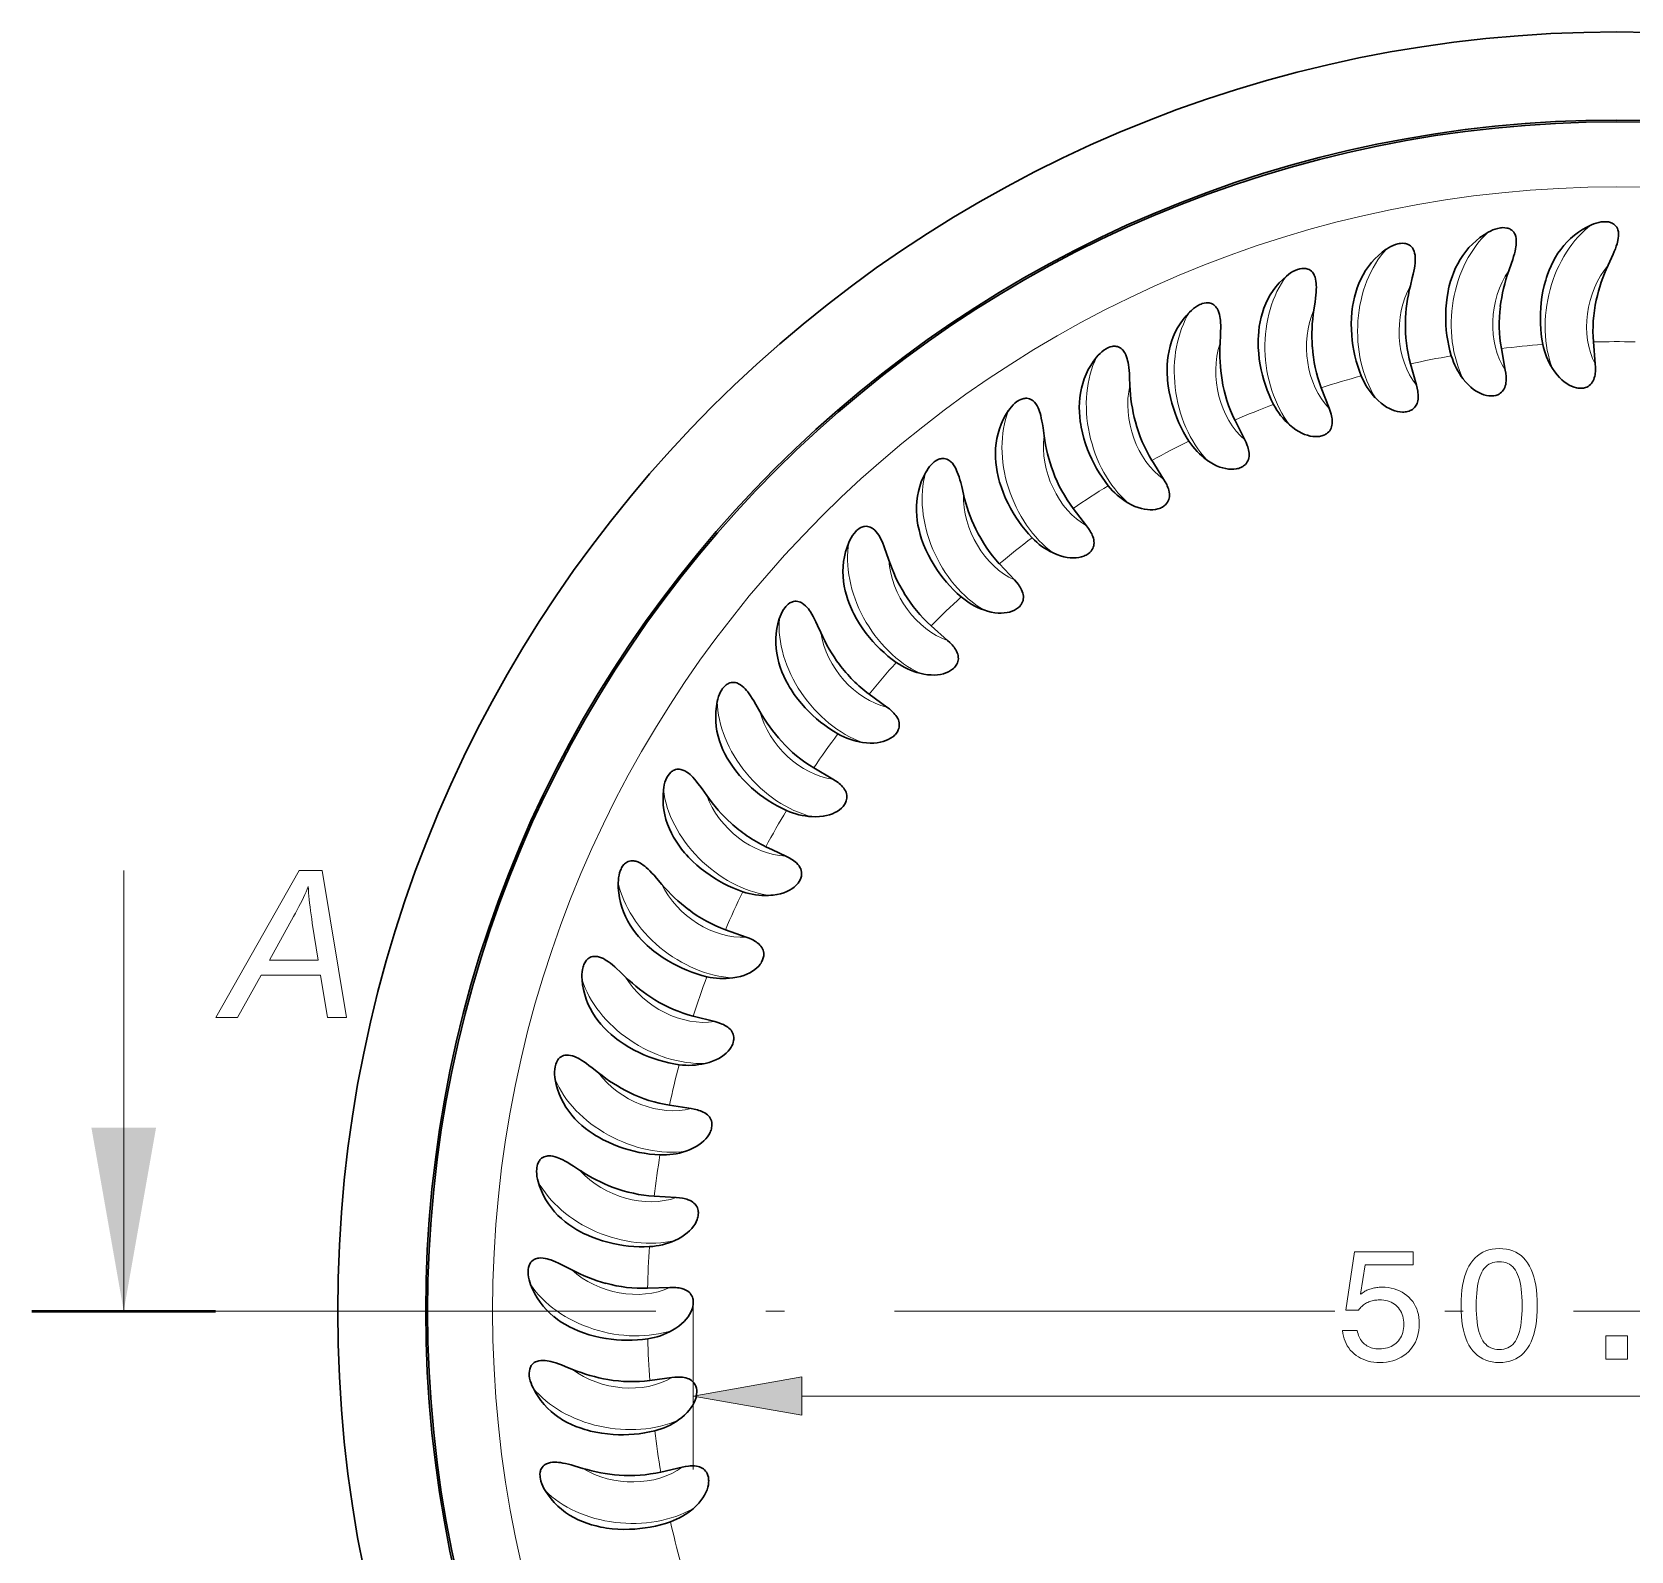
# Model space of a CAD drawing. Extents: x 0 to 297, y 0 to 547.
# Drawn here: x 102.42 to 145.99, y 505.68 to 547.07 of the extents above; entities that cross this region are included whole.
import ezdxf

# ---------------------------------------------------------------- set-up
doc = ezdxf.new("R2010")
doc.units = 0
doc.linetypes.add('DASHDOT', pattern=[18.5, 12, -3, 0.5, -3])

msp = doc.modelspace()

# ---------------------------------------------------------------- linework, layer by layer
at = {"color": 7, "lineweight": 30, "ltscale": 0.015025}
for p, q in [((144.965, 538.628), (145.014, 538.029)), ((139.979, 538.031), (140.141, 537.452)), ((132.936, 535.402), (133.254, 534.892)), ((128.778, 532.586), (129.187, 532.146)), ((123.723, 527.022), (124.239, 526.715))]:
    msp.add_line(p, q, dxfattribs=at)
at = {"color": 7, "lineweight": 30, "ltscale": 0.015024}
for p, q in [((142.458, 538.448), (142.564, 537.857)), ((137.551, 537.38), (137.768, 536.819)), ((135.196, 536.501), (135.465, 535.963)), ((130.79, 534.093), (131.155, 533.616)), ((126.919, 530.895), (127.368, 530.496)), ((125.229, 529.034), (125.714, 528.68)), ((121.317, 522.614), (121.883, 522.41)), ((120.44, 520.259), (121.022, 520.11)), ((119.79, 517.831), (120.384, 517.738)), ((119.374, 515.352), (119.974, 515.316)), ((119.195, 512.845), (119.796, 512.866)), ((119.256, 510.332), (119.851, 510.41)), ((119.555, 507.836), (120.14, 507.971))]:
    msp.add_line(p, q, dxfattribs=at)
at = {"color": 7, "lineweight": 30, "ltscale": 0.000240902}
msp.add_line((119.626, 526.413), (119.627, 526.423), dxfattribs=at)
at = {"color": 7, "lineweight": 30, "ltscale": 0.005078}
msp.add_line((122.599, 524.789), (122.415, 524.875), dxfattribs=at)
at = {"color": 7, "lineweight": 30, "ltscale": 0.009947}
msp.add_line((122.599, 524.789), (122.959, 524.619), dxfattribs=at)
at = {"color": 7, "lineweight": 13, "ltscale": 0.3}
msp.add_line((104.92, 512.223), (104.92, 524.223), dxfattribs=at)
msp.add_line((104.92, 512.223), (104.92, 524.223), dxfattribs=at)
at = {"color": 7, "lineweight": 13, "ltscale": 0.113767}
msp.add_line((120.44, 512.458), (120.44, 507.907), dxfattribs=at)
at = {"color": 7, "lineweight": 50, "ltscale": 0.125}
msp.add_line((102.42, 512.223), (107.42, 512.223), dxfattribs=at)
msp.add_line((102.42, 512.223), (107.42, 512.223), dxfattribs=at)
at = {"color": 7, "linetype": 'DASHDOT', "lineweight": 13}
msp.add_line((107.42, 512.223), (183.78, 512.223), dxfattribs=at)
msp.add_line((107.42, 512.223), (183.78, 512.223), dxfattribs=at)
at = {"color": 7, "lineweight": 13}
msp.add_line((123.395, 509.907), (167.806, 509.907), dxfattribs=at)
at = {"color": 7, "lineweight": 30}
for points in [[(142.101, 541.617), (142.163, 541.65), (142.227, 541.679), (142.292, 541.703), (142.36, 541.723), (142.429, 541.736), (142.463, 541.74), (142.498, 541.742), (142.553, 541.74), (142.608, 541.732), (142.635, 541.726), (142.661, 541.717), (142.684, 541.707), (142.706, 541.695), (142.739, 541.673), (142.768, 541.647), (142.793, 541.618), (142.814, 541.586), (142.83, 541.552), (142.84, 541.525), (142.848, 541.498), (142.859, 541.442), (142.864, 541.384), (142.864, 541.326), (142.859, 541.267), (142.853, 541.218), (142.844, 541.168), (142.83, 541.1), (142.813, 541.033), (142.79, 540.954), (142.766, 540.876), (142.731, 540.773), (142.659, 540.568)], [(144.911, 541.817), (144.976, 541.843), (145.042, 541.866), (145.109, 541.884), (145.179, 541.897), (145.248, 541.904), (145.283, 541.904), (145.318, 541.903), (145.373, 541.896), (145.426, 541.883), (145.452, 541.874), (145.477, 541.863), (145.5, 541.85), (145.521, 541.837), (145.551, 541.812), (145.578, 541.783), (145.6, 541.752), (145.617, 541.718), (145.631, 541.683), (145.638, 541.655), (145.644, 541.627), (145.649, 541.57), (145.648, 541.513), (145.643, 541.454), (145.633, 541.396), (145.621, 541.347), (145.608, 541.299), (145.587, 541.233), (145.564, 541.167), (145.534, 541.091), (145.502, 541.016), (145.458, 540.916), (145.367, 540.719)], [(139.323, 541.152), (139.381, 541.19), (139.442, 541.225), (139.505, 541.255), (139.57, 541.281), (139.638, 541.301), (139.672, 541.308), (139.706, 541.313), (139.761, 541.317), (139.816, 541.314), (139.844, 541.31), (139.87, 541.304), (139.895, 541.296), (139.918, 541.286), (139.953, 541.268), (139.984, 541.244), (140.011, 541.218), (140.035, 541.188), (140.055, 541.156), (140.067, 541.13), (140.078, 541.104), (140.094, 541.049), (140.105, 540.992), (140.11, 540.934), (140.111, 540.875), (140.109, 540.825), (140.105, 540.775), (140.097, 540.706), (140.087, 540.638), (140.072, 540.557), (140.055, 540.477), (140.03, 540.371), (139.978, 540.16)], [(144.073, 541.148), (143.999, 541.043), (143.931, 540.934), (143.869, 540.82), (143.812, 540.704), (143.76, 540.585), (143.714, 540.463), (143.689, 540.388), (143.666, 540.314), (143.624, 540.162), (143.59, 540.008), (143.563, 539.853), (143.542, 539.697)], [(141.33, 540.872), (141.267, 540.76), (141.209, 540.645), (141.158, 540.526), (141.113, 540.405), (141.073, 540.281), (141.038, 540.156), (141.02, 540.079), (141.004, 540.002), (140.977, 539.847), (140.958, 539.691), (140.945, 539.534), (140.94, 539.376)], [(136.601, 540.424), (136.656, 540.468), (136.713, 540.508), (136.773, 540.544), (136.836, 540.576), (136.901, 540.602), (136.934, 540.613), (136.967, 540.621), (137.022, 540.63), (137.077, 540.633), (137.105, 540.631), (137.132, 540.628), (137.157, 540.622), (137.181, 540.615), (137.217, 540.599), (137.251, 540.579), (137.281, 540.555), (137.307, 540.528), (137.33, 540.498), (137.345, 540.474), (137.358, 540.448), (137.379, 540.395), (137.395, 540.34), (137.406, 540.282), (137.412, 540.224), (137.415, 540.174), (137.416, 540.123), (137.415, 540.054), (137.411, 539.985), (137.404, 539.903), (137.395, 539.822), (137.38, 539.714), (137.348, 539.499)], [(138.626, 540.337), (138.574, 540.219), (138.528, 540.099), (138.488, 539.976), (138.454, 539.851), (138.426, 539.724), (138.404, 539.595), (138.393, 539.518), (138.384, 539.44), (138.373, 539.283), (138.368, 539.125), (138.37, 538.968), (138.38, 538.81)], [(133.961, 539.441), (134.012, 539.489), (134.065, 539.535), (134.121, 539.577), (134.18, 539.615), (134.242, 539.647), (134.274, 539.66), (134.307, 539.672), (134.361, 539.686), (134.415, 539.694), (134.443, 539.695), (134.47, 539.694), (134.496, 539.691), (134.521, 539.686), (134.558, 539.674), (134.593, 539.657), (134.625, 539.636), (134.654, 539.611), (134.68, 539.584), (134.697, 539.561), (134.712, 539.537), (134.739, 539.486), (134.759, 539.432), (134.776, 539.376), (134.788, 539.318), (134.796, 539.269), (134.801, 539.219), (134.806, 539.15), (134.809, 539.081), (134.81, 538.999), (134.808, 538.917), (134.804, 538.808), (134.793, 538.591)], [(135.986, 539.547), (135.944, 539.425), (135.91, 539.3), (135.882, 539.174), (135.86, 539.046), (135.844, 538.917), (135.835, 538.787), (135.831, 538.709), (135.83, 538.631), (135.833, 538.473), (135.844, 538.316), (135.861, 538.16), (135.885, 538.004)], [(131.427, 538.211), (131.472, 538.264), (131.521, 538.315), (131.573, 538.362), (131.628, 538.405), (131.687, 538.443), (131.718, 538.46), (131.749, 538.474), (131.801, 538.494), (131.855, 538.506), (131.882, 538.51), (131.91, 538.512), (131.935, 538.511), (131.96, 538.508), (131.999, 538.5), (132.035, 538.487), (132.069, 538.469), (132.1, 538.447), (132.128, 538.422), (132.148, 538.401), (132.165, 538.378), (132.196, 538.33), (132.222, 538.279), (132.243, 538.224), (132.261, 538.168), (132.274, 538.12), (132.284, 538.07), (132.296, 538.002), (132.305, 537.933), (132.313, 537.852), (132.32, 537.771), (132.326, 537.662), (132.335, 537.444)], [(133.432, 538.509), (133.403, 538.384), (133.38, 538.257), (133.364, 538.128), (133.355, 537.999), (133.351, 537.869), (133.354, 537.739), (133.358, 537.661), (133.364, 537.582), (133.382, 537.426), (133.407, 537.271), (133.44, 537.116), (133.479, 536.964)], [(142.564, 537.857), (142.577, 537.773), (142.586, 537.687), (142.588, 537.644), (142.588, 537.602), (142.586, 537.561), (142.582, 537.521), (142.574, 537.472), (142.563, 537.428), (142.549, 537.388), (142.532, 537.353), (142.51, 537.315), (142.485, 537.283), (142.46, 537.256), (142.427, 537.23), (142.393, 537.208), (142.359, 537.191), (142.333, 537.18), (142.306, 537.172), (142.251, 537.161), (142.22, 537.157), (142.188, 537.156), (142.153, 537.156), (142.118, 537.159), (142.05, 537.17), (141.982, 537.189), (141.912, 537.214), (141.842, 537.247), (141.772, 537.288), (141.701, 537.336), (141.629, 537.393), (141.558, 537.458), (141.488, 537.533), (141.418, 537.618)], [(145.014, 538.029), (145.019, 537.944), (145.02, 537.858), (145.018, 537.815), (145.014, 537.774), (145.008, 537.733), (145.001, 537.693), (144.988, 537.646), (144.973, 537.602), (144.955, 537.564), (144.935, 537.53), (144.909, 537.495), (144.882, 537.466), (144.853, 537.442), (144.818, 537.418), (144.783, 537.4), (144.747, 537.386), (144.72, 537.378), (144.692, 537.372), (144.637, 537.366), (144.605, 537.366), (144.573, 537.367), (144.539, 537.371), (144.504, 537.377), (144.438, 537.395), (144.371, 537.42), (144.305, 537.452), (144.238, 537.491), (144.172, 537.538), (144.105, 537.593), (144.04, 537.656), (143.975, 537.728), (143.912, 537.809), (143.851, 537.901)], [(130.988, 537.233), (130.971, 537.106), (130.961, 536.977), (130.957, 536.848), (130.96, 536.718), (130.969, 536.589), (130.984, 536.459), (130.995, 536.382), (131.009, 536.304), (131.042, 536.15), (131.082, 535.998), (131.129, 535.848), (131.182, 535.699)], [(140.141, 537.452), (140.162, 537.369), (140.179, 537.285), (140.185, 537.243), (140.189, 537.201), (140.191, 537.16), (140.191, 537.12), (140.188, 537.07), (140.181, 537.025), (140.171, 536.984), (140.158, 536.947), (140.139, 536.908), (140.117, 536.874), (140.094, 536.844), (140.064, 536.815), (140.033, 536.79), (140, 536.77), (139.975, 536.757), (139.949, 536.746), (139.896, 536.73), (139.865, 536.723), (139.833, 536.719), (139.799, 536.716), (139.764, 536.715), (139.695, 536.72), (139.625, 536.732), (139.553, 536.75), (139.481, 536.777), (139.407, 536.81), (139.331, 536.852), (139.255, 536.901), (139.178, 536.96), (139.1, 537.028), (139.023, 537.106)], [(129.021, 536.746), (129.061, 536.803), (129.105, 536.858), (129.152, 536.91), (129.203, 536.958), (129.258, 537.002), (129.287, 537.021), (129.316, 537.039), (129.367, 537.063), (129.418, 537.081), (129.446, 537.087), (129.473, 537.091), (129.498, 537.093), (129.523, 537.093), (129.563, 537.088), (129.6, 537.078), (129.636, 537.064), (129.669, 537.045), (129.699, 537.022), (129.72, 537.003), (129.74, 536.983), (129.775, 536.938), (129.806, 536.889), (129.832, 536.837), (129.855, 536.783), (129.872, 536.735), (129.887, 536.688), (129.906, 536.621), (129.921, 536.553), (129.937, 536.473), (129.951, 536.392), (129.968, 536.285), (129.998, 536.069)], [(137.768, 536.819), (137.796, 536.739), (137.821, 536.656), (137.831, 536.615), (137.839, 536.573), (137.846, 536.533), (137.849, 536.493), (137.851, 536.443), (137.848, 536.398), (137.841, 536.356), (137.832, 536.318), (137.817, 536.277), (137.799, 536.241), (137.779, 536.21), (137.752, 536.177), (137.723, 536.149), (137.692, 536.126), (137.668, 536.111), (137.644, 536.098), (137.593, 536.076), (137.562, 536.067), (137.531, 536.059), (137.497, 536.054), (137.462, 536.05), (137.393, 536.048), (137.322, 536.053), (137.249, 536.065), (137.175, 536.084), (137.097, 536.11), (137.019, 536.144), (136.938, 536.186), (136.856, 536.237), (136.772, 536.297), (136.687, 536.368)], [(135.465, 535.963), (135.501, 535.886), (135.534, 535.806), (135.548, 535.766), (135.56, 535.726), (135.57, 535.686), (135.577, 535.646), (135.583, 535.597), (135.585, 535.551), (135.583, 535.509), (135.577, 535.47), (135.566, 535.428), (135.551, 535.391), (135.534, 535.357), (135.51, 535.323), (135.484, 535.292), (135.456, 535.266), (135.434, 535.249), (135.41, 535.233), (135.361, 535.207), (135.332, 535.195), (135.301, 535.184), (135.268, 535.175), (135.234, 535.168), (135.166, 535.16), (135.095, 535.158), (135.021, 535.163), (134.945, 535.175), (134.865, 535.194), (134.784, 535.22), (134.699, 535.254), (134.613, 535.297), (134.524, 535.349), (134.433, 535.411)], [(128.677, 535.731), (128.672, 535.602), (128.674, 535.473), (128.683, 535.345), (128.698, 535.216), (128.719, 535.088), (128.746, 534.96), (128.765, 534.884), (128.786, 534.808), (128.833, 534.658), (128.888, 534.51), (128.948, 534.365), (129.016, 534.222)], [(126.765, 535.059), (126.799, 535.12), (126.837, 535.179), (126.879, 535.235), (126.926, 535.288), (126.976, 535.336), (127.003, 535.358), (127.031, 535.378), (127.079, 535.407), (127.129, 535.43), (127.155, 535.439), (127.182, 535.445), (127.207, 535.45), (127.232, 535.452), (127.272, 535.451), (127.31, 535.445), (127.347, 535.434), (127.381, 535.418), (127.414, 535.398), (127.437, 535.382), (127.458, 535.363), (127.498, 535.322), (127.533, 535.276), (127.564, 535.227), (127.592, 535.175), (127.614, 535.129), (127.633, 535.083), (127.658, 535.018), (127.68, 534.952), (127.703, 534.874), (127.725, 534.795), (127.752, 534.69), (127.802, 534.478)], [(133.254, 534.892), (133.298, 534.819), (133.338, 534.743), (133.355, 534.703), (133.371, 534.665), (133.385, 534.626), (133.396, 534.587), (133.407, 534.539), (133.413, 534.493), (133.415, 534.451), (133.413, 534.412), (133.406, 534.369), (133.395, 534.331), (133.381, 534.296), (133.36, 534.259), (133.337, 534.226), (133.312, 534.198), (133.291, 534.178), (133.269, 534.16), (133.223, 534.13), (133.195, 534.115), (133.165, 534.101), (133.133, 534.089), (133.1, 534.079), (133.033, 534.064), (132.962, 534.055), (132.888, 534.053), (132.811, 534.058), (132.731, 534.069), (132.647, 534.088), (132.559, 534.114), (132.469, 534.148), (132.376, 534.192), (132.279, 534.245)], [(126.519, 534.016), (126.526, 533.887), (126.541, 533.759), (126.561, 533.632), (126.589, 533.505), (126.622, 533.379), (126.661, 533.255), (126.687, 533.181), (126.715, 533.108), (126.777, 532.963), (126.845, 532.821), (126.919, 532.682), (127, 532.546)], [(124.679, 533.165), (124.708, 533.229), (124.74, 533.291), (124.777, 533.351), (124.818, 533.408), (124.864, 533.461), (124.888, 533.486), (124.914, 533.509), (124.959, 533.542), (125.007, 533.569), (125.032, 533.58), (125.058, 533.59), (125.083, 533.596), (125.107, 533.601), (125.147, 533.604), (125.186, 533.601), (125.223, 533.593), (125.259, 533.581), (125.293, 533.565), (125.317, 533.55), (125.341, 533.534), (125.384, 533.496), (125.423, 533.454), (125.459, 533.408), (125.492, 533.359), (125.518, 533.316), (125.542, 533.272), (125.572, 533.21), (125.6, 533.146), (125.631, 533.07), (125.66, 532.994), (125.697, 532.891), (125.767, 532.685)], [(131.155, 533.616), (131.206, 533.547), (131.253, 533.475), (131.274, 533.438), (131.294, 533.401), (131.311, 533.363), (131.326, 533.326), (131.341, 533.279), (131.351, 533.234), (131.357, 533.192), (131.359, 533.153), (131.356, 533.11), (131.349, 533.07), (131.338, 533.034), (131.321, 532.996), (131.301, 532.961), (131.279, 532.93), (131.26, 532.909), (131.24, 532.889), (131.197, 532.854), (131.17, 532.836), (131.142, 532.82), (131.111, 532.805), (131.079, 532.792), (131.014, 532.77), (130.944, 532.755), (130.871, 532.746), (130.794, 532.743), (130.712, 532.747), (130.627, 532.757), (130.538, 532.775), (130.444, 532.801), (130.347, 532.835), (130.246, 532.879)], [(124.534, 532.103), (124.554, 531.976), (124.58, 531.85), (124.613, 531.725), (124.652, 531.601), (124.697, 531.48), (124.748, 531.359), (124.781, 531.288), (124.816, 531.218), (124.89, 531.08), (124.972, 530.945), (125.059, 530.813), (125.152, 530.686)], [(129.187, 532.146), (129.244, 532.082), (129.297, 532.015), (129.322, 531.98), (129.345, 531.945), (129.366, 531.909), (129.385, 531.873), (129.404, 531.828), (129.419, 531.785), (129.428, 531.743), (129.433, 531.705), (129.435, 531.661), (129.431, 531.621), (129.424, 531.584), (129.411, 531.544), (129.395, 531.508), (129.375, 531.475), (129.359, 531.452), (129.341, 531.43), (129.301, 531.391), (129.276, 531.371), (129.25, 531.353), (129.22, 531.335), (129.19, 531.318), (129.127, 531.291), (129.059, 531.269), (128.987, 531.253), (128.91, 531.243), (128.829, 531.239), (128.743, 531.241), (128.652, 531.25), (128.557, 531.267), (128.457, 531.292), (128.352, 531.326)], [(122.783, 531.082), (122.806, 531.148), (122.832, 531.213), (122.863, 531.276), (122.898, 531.337), (122.939, 531.394), (122.961, 531.421), (122.985, 531.446), (123.026, 531.483), (123.071, 531.515), (123.095, 531.529), (123.12, 531.54), (123.144, 531.549), (123.168, 531.556), (123.207, 531.562), (123.246, 531.564), (123.284, 531.56), (123.321, 531.551), (123.356, 531.538), (123.382, 531.526), (123.407, 531.511), (123.453, 531.478), (123.497, 531.44), (123.537, 531.397), (123.574, 531.352), (123.604, 531.311), (123.632, 531.27), (123.668, 531.211), (123.702, 531.15), (123.74, 531.078), (123.776, 531.005), (123.822, 530.906), (123.912, 530.707)], [(127.368, 530.496), (127.43, 530.437), (127.49, 530.376), (127.518, 530.343), (127.544, 530.31), (127.568, 530.277), (127.59, 530.243), (127.614, 530.2), (127.632, 530.158), (127.646, 530.118), (127.655, 530.08), (127.66, 530.036), (127.661, 529.996), (127.657, 529.959), (127.648, 529.918), (127.635, 529.88), (127.619, 529.845), (127.604, 529.821), (127.588, 529.798), (127.553, 529.755), (127.53, 529.733), (127.505, 529.712), (127.478, 529.691), (127.449, 529.672), (127.389, 529.638), (127.323, 529.61), (127.253, 529.588), (127.178, 529.57), (127.097, 529.558), (127.011, 529.552), (126.92, 529.553), (126.824, 529.56), (126.722, 529.576), (126.615, 529.6)], [(122.74, 530.011), (122.771, 529.886), (122.809, 529.763), (122.854, 529.642), (122.905, 529.522), (122.961, 529.405), (123.023, 529.291), (123.063, 529.223), (123.104, 529.156), (123.192, 529.026), (123.286, 528.899), (123.385, 528.777), (123.49, 528.659)], [(121.094, 528.828), (121.11, 528.896), (121.13, 528.963), (121.155, 529.028), (121.184, 529.092), (121.219, 529.153), (121.239, 529.182), (121.26, 529.209), (121.298, 529.25), (121.339, 529.286), (121.362, 529.302), (121.386, 529.316), (121.409, 529.327), (121.432, 529.336), (121.47, 529.346), (121.509, 529.351), (121.547, 529.351), (121.585, 529.346), (121.621, 529.336), (121.648, 529.326), (121.674, 529.314), (121.723, 529.286), (121.77, 529.252), (121.814, 529.213), (121.856, 529.172), (121.889, 529.134), (121.921, 529.095), (121.962, 529.04), (122.002, 528.983), (122.047, 528.915), (122.09, 528.845), (122.145, 528.751), (122.253, 528.562)], [(125.714, 528.68), (125.781, 528.628), (125.846, 528.572), (125.878, 528.542), (125.907, 528.512), (125.934, 528.481), (125.959, 528.45), (125.987, 528.409), (126.009, 528.369), (126.026, 528.33), (126.039, 528.293), (126.048, 528.25), (126.053, 528.211), (126.052, 528.173), (126.047, 528.131), (126.038, 528.092), (126.025, 528.056), (126.013, 528.031), (125.999, 528.006), (125.968, 527.96), (125.947, 527.936), (125.925, 527.913), (125.9, 527.889), (125.873, 527.867), (125.816, 527.828), (125.753, 527.794), (125.686, 527.765), (125.612, 527.741), (125.533, 527.721), (125.448, 527.707), (125.358, 527.699), (125.261, 527.697), (125.158, 527.703), (125.049, 527.716)], [(121.153, 527.757), (121.196, 527.636), (121.245, 527.517), (121.301, 527.401), (121.363, 527.287), (121.431, 527.176), (121.503, 527.067), (121.549, 527.004), (121.596, 526.941), (121.696, 526.819), (121.801, 526.702), (121.912, 526.59), (122.027, 526.483)], [(119.627, 526.423), (119.636, 526.492), (119.65, 526.561), (119.668, 526.629), (119.691, 526.695), (119.72, 526.759), (119.737, 526.789), (119.756, 526.818), (119.789, 526.863), (119.827, 526.903), (119.848, 526.92), (119.87, 526.937), (119.892, 526.95), (119.915, 526.961), (119.952, 526.975), (119.99, 526.984), (120.028, 526.987), (120.066, 526.985), (120.103, 526.979), (120.131, 526.972), (120.158, 526.963), (120.21, 526.939), (120.259, 526.91), (120.307, 526.875), (120.352, 526.838), (120.389, 526.804), (120.424, 526.768), (120.471, 526.717), (120.516, 526.664), (120.567, 526.6), (120.616, 526.535), (120.68, 526.447), (120.806, 526.269)], [(124.239, 526.715), (124.312, 526.669), (124.382, 526.62), (124.416, 526.594), (124.448, 526.566), (124.478, 526.538), (124.505, 526.509), (124.537, 526.471), (124.563, 526.433), (124.584, 526.396), (124.6, 526.361), (124.613, 526.319), (124.621, 526.28), (124.625, 526.243), (124.624, 526.201), (124.618, 526.161), (124.609, 526.124), (124.599, 526.097), (124.588, 526.071), (124.561, 526.023), (124.543, 525.997), (124.523, 525.971), (124.5, 525.946), (124.475, 525.921), (124.422, 525.877), (124.363, 525.837), (124.298, 525.802), (124.228, 525.77), (124.151, 525.743), (124.068, 525.721), (123.978, 525.705), (123.882, 525.694), (123.779, 525.689), (123.669, 525.693)], [(119.787, 525.363), (119.841, 525.246), (119.902, 525.133), (119.969, 525.022), (120.041, 524.915), (120.119, 524.81), (120.201, 524.709), (120.253, 524.65), (120.306, 524.593), (120.417, 524.481), (120.533, 524.375), (120.654, 524.273), (120.779, 524.177)], [(118.395, 523.89), (118.397, 523.96), (118.404, 524.029), (118.416, 524.098), (118.433, 524.167), (118.456, 524.233), (118.47, 524.265), (118.485, 524.296), (118.514, 524.343), (118.548, 524.386), (118.568, 524.406), (118.588, 524.424), (118.609, 524.439), (118.63, 524.453), (118.666, 524.47), (118.703, 524.482), (118.74, 524.489), (118.778, 524.491), (118.816, 524.489), (118.844, 524.484), (118.872, 524.477), (118.926, 524.459), (118.978, 524.434), (119.028, 524.405), (119.077, 524.371), (119.117, 524.341), (119.155, 524.309), (119.207, 524.262), (119.257, 524.214), (119.313, 524.155), (119.369, 524.095), (119.441, 524.013), (119.583, 523.848)], [(123.248, 524.435), (123.288, 524.393), (123.32, 524.352), (123.345, 524.312), (123.366, 524.268), (123.38, 524.225), (123.387, 524.184), (123.39, 524.156), (123.39, 524.129), (123.388, 524.101), (123.384, 524.073), (123.378, 524.046), (123.37, 524.021), (123.35, 523.971), (123.324, 523.924), (123.293, 523.881), (123.27, 523.853), (123.245, 523.826), (123.218, 523.8), (123.189, 523.775), (123.128, 523.73), (123.06, 523.689), (122.985, 523.653), (122.904, 523.621), (122.815, 523.593), (122.719, 523.572), (122.615, 523.556), (122.553, 523.55), (122.488, 523.547)], [(118.655, 522.85), (118.72, 522.739), (118.791, 522.631), (118.868, 522.528), (118.95, 522.428), (119.038, 522.331), (119.129, 522.239), (119.186, 522.185), (119.245, 522.132), (119.366, 522.032), (119.491, 521.937), (119.621, 521.847), (119.755, 521.764)], [(121.883, 522.41), (121.962, 522.38), (122.041, 522.344), (122.079, 522.325), (122.115, 522.304), (122.15, 522.282), (122.183, 522.259), (122.221, 522.227), (122.254, 522.195), (122.281, 522.163), (122.304, 522.131), (122.325, 522.093), (122.34, 522.056), (122.351, 522.02), (122.358, 521.978), (122.36, 521.938), (122.357, 521.9), (122.353, 521.872), (122.347, 521.845), (122.329, 521.792), (122.317, 521.762), (122.302, 521.734), (122.284, 521.704), (122.264, 521.676), (122.221, 521.622), (122.17, 521.572), (122.114, 521.525), (122.05, 521.481), (121.98, 521.44), (121.902, 521.402), (121.818, 521.369), (121.725, 521.34), (121.625, 521.316), (121.516, 521.299)], [(117.409, 521.251), (117.405, 521.321), (117.405, 521.391), (117.41, 521.461), (117.421, 521.53), (117.437, 521.598), (117.448, 521.631), (117.46, 521.663), (117.485, 521.714), (117.515, 521.76), (117.532, 521.781), (117.551, 521.801), (117.57, 521.818), (117.59, 521.834), (117.624, 521.854), (117.659, 521.87), (117.696, 521.88), (117.733, 521.886), (117.771, 521.887), (117.8, 521.885), (117.828, 521.881), (117.884, 521.868), (117.938, 521.848), (117.991, 521.824), (118.042, 521.795), (118.085, 521.769), (118.126, 521.74), (118.182, 521.699), (118.236, 521.656), (118.298, 521.603), (118.359, 521.548), (118.439, 521.473), (118.596, 521.322)], [(117.766, 520.24), (117.842, 520.136), (117.923, 520.036), (118.01, 519.94), (118.101, 519.848), (118.197, 519.76), (118.297, 519.677), (118.359, 519.629), (118.422, 519.582), (118.552, 519.494), (118.686, 519.411), (118.824, 519.334), (118.965, 519.264)], [(121.022, 520.11), (121.104, 520.087), (121.185, 520.059), (121.225, 520.043), (121.264, 520.026), (121.3, 520.007), (121.335, 519.987), (121.376, 519.959), (121.412, 519.931), (121.442, 519.901), (121.467, 519.872), (121.492, 519.836), (121.511, 519.8), (121.525, 519.765), (121.536, 519.725), (121.541, 519.685), (121.543, 519.647), (121.541, 519.618), (121.538, 519.591), (121.525, 519.536), (121.515, 519.506), (121.503, 519.476), (121.488, 519.445), (121.471, 519.415), (121.433, 519.357), (121.388, 519.303), (121.336, 519.25), (121.277, 519.2), (121.211, 519.153), (121.137, 519.108), (121.056, 519.067), (120.967, 519.029), (120.869, 518.996), (120.763, 518.968)], [(116.678, 518.53), (116.668, 518.599), (116.662, 518.669), (116.66, 518.739), (116.664, 518.809), (116.674, 518.879), (116.681, 518.913), (116.691, 518.946), (116.71, 518.998), (116.735, 519.047), (116.751, 519.07), (116.768, 519.092), (116.785, 519.111), (116.803, 519.128), (116.835, 519.151), (116.869, 519.17), (116.904, 519.184), (116.941, 519.193), (116.979, 519.198), (117.007, 519.199), (117.036, 519.198), (117.092, 519.19), (117.148, 519.175), (117.203, 519.156), (117.257, 519.132), (117.302, 519.11), (117.346, 519.086), (117.405, 519.05), (117.464, 519.012), (117.53, 518.965), (117.596, 518.916), (117.683, 518.85), (117.853, 518.714)], [(120.384, 517.738), (120.467, 517.722), (120.551, 517.703), (120.592, 517.691), (120.632, 517.677), (120.67, 517.662), (120.707, 517.645), (120.75, 517.622), (120.789, 517.596), (120.822, 517.57), (120.85, 517.543), (120.878, 517.51), (120.9, 517.476), (120.917, 517.443), (120.932, 517.403), (120.941, 517.364), (120.946, 517.326), (120.947, 517.298), (120.946, 517.27), (120.939, 517.215), (120.932, 517.184), (120.923, 517.153), (120.911, 517.12), (120.897, 517.089), (120.864, 517.028), (120.825, 516.969), (120.778, 516.912), (120.724, 516.856), (120.662, 516.803), (120.594, 516.752), (120.517, 516.703), (120.431, 516.657), (120.337, 516.615), (120.234, 516.577)], [(117.13, 517.558), (117.215, 517.462), (117.306, 517.37), (117.401, 517.282), (117.501, 517.2), (117.605, 517.121), (117.712, 517.048), (117.779, 517.006), (117.846, 516.966), (117.984, 516.89), (118.125, 516.82), (118.269, 516.757), (118.416, 516.7)], [(116.21, 515.752), (116.193, 515.82), (116.18, 515.889), (116.172, 515.959), (116.169, 516.029), (116.172, 516.099), (116.176, 516.133), (116.182, 516.167), (116.197, 516.221), (116.218, 516.272), (116.231, 516.297), (116.245, 516.32), (116.261, 516.34), (116.277, 516.359), (116.306, 516.386), (116.339, 516.408), (116.373, 516.425), (116.408, 516.438), (116.445, 516.446), (116.474, 516.449), (116.502, 516.451), (116.559, 516.448), (116.616, 516.439), (116.673, 516.425), (116.729, 516.407), (116.776, 516.389), (116.822, 516.369), (116.884, 516.339), (116.946, 516.306), (117.017, 516.266), (117.087, 516.224), (117.179, 516.166), (117.362, 516.047)], [(119.974, 515.316), (120.059, 515.309), (120.144, 515.297), (120.186, 515.289), (120.227, 515.279), (120.266, 515.268), (120.304, 515.255), (120.35, 515.235), (120.39, 515.214), (120.426, 515.19), (120.456, 515.166), (120.487, 515.136), (120.512, 515.104), (120.533, 515.073), (120.551, 515.035), (120.564, 514.997), (120.573, 514.959), (120.576, 514.931), (120.578, 514.904), (120.576, 514.848), (120.572, 514.816), (120.566, 514.785), (120.557, 514.751), (120.546, 514.718), (120.52, 514.655), (120.486, 514.592), (120.444, 514.531), (120.396, 514.471), (120.34, 514.412), (120.276, 514.354), (120.204, 514.298), (120.124, 514.244), (120.034, 514.193), (119.935, 514.146)], [(116.752, 514.828), (116.846, 514.74), (116.945, 514.657), (117.048, 514.579), (117.155, 514.506), (117.266, 514.438), (117.38, 514.375), (117.45, 514.34), (117.521, 514.306), (117.665, 514.243), (117.812, 514.188), (117.962, 514.138), (118.114, 514.096)], [(116.008, 512.943), (115.984, 513.009), (115.965, 513.076), (115.95, 513.144), (115.94, 513.214), (115.937, 513.284), (115.938, 513.319), (115.941, 513.353), (115.95, 513.408), (115.966, 513.461), (115.976, 513.486), (115.989, 513.511), (116.002, 513.533), (116.017, 513.553), (116.043, 513.582), (116.073, 513.607), (116.106, 513.628), (116.14, 513.644), (116.176, 513.655), (116.204, 513.661), (116.232, 513.666), (116.289, 513.668), (116.347, 513.665), (116.404, 513.656), (116.462, 513.644), (116.51, 513.63), (116.558, 513.615), (116.623, 513.591), (116.687, 513.564), (116.762, 513.531), (116.836, 513.495), (116.933, 513.446), (117.126, 513.346)], [(119.796, 512.866), (119.881, 512.867), (119.967, 512.863), (120.01, 512.859), (120.051, 512.853), (120.092, 512.846), (120.131, 512.836), (120.178, 512.821), (120.22, 512.804), (120.258, 512.784), (120.29, 512.763), (120.324, 512.735), (120.352, 512.706), (120.375, 512.677), (120.397, 512.641), (120.414, 512.605), (120.426, 512.568), (120.432, 512.541), (120.437, 512.513), (120.44, 512.457), (120.439, 512.425), (120.436, 512.393), (120.43, 512.359), (120.423, 512.325), (120.402, 512.26), (120.374, 512.194), (120.339, 512.129), (120.297, 512.065), (120.246, 512.001), (120.188, 511.937), (120.122, 511.875), (120.047, 511.814), (119.963, 511.754), (119.869, 511.698)], [(116.635, 512.074), (116.737, 511.995), (116.843, 511.922), (116.953, 511.854), (117.067, 511.792), (117.184, 511.735), (117.303, 511.683), (117.376, 511.654), (117.45, 511.627), (117.6, 511.579), (117.751, 511.537), (117.905, 511.502), (118.06, 511.474)], [(116.073, 510.126), (116.044, 510.19), (116.018, 510.255), (115.997, 510.322), (115.98, 510.39), (115.97, 510.459), (115.968, 510.494), (115.968, 510.529), (115.972, 510.584), (115.982, 510.638), (115.99, 510.665), (116, 510.69), (116.012, 510.713), (116.024, 510.735), (116.048, 510.767), (116.075, 510.794), (116.106, 510.818), (116.138, 510.837), (116.173, 510.852), (116.2, 510.861), (116.228, 510.867), (116.284, 510.876), (116.342, 510.878), (116.4, 510.875), (116.459, 510.867), (116.508, 510.859), (116.557, 510.848), (116.624, 510.83), (116.691, 510.81), (116.768, 510.784), (116.845, 510.755), (116.947, 510.716), (117.148, 510.634)], [(119.851, 510.41), (119.936, 510.419), (120.022, 510.424), (120.065, 510.424), (120.107, 510.422), (120.148, 510.418), (120.188, 510.412), (120.236, 510.402), (120.28, 510.389), (120.319, 510.372), (120.354, 510.354), (120.39, 510.33), (120.421, 510.304), (120.446, 510.277), (120.472, 510.243), (120.492, 510.209), (120.507, 510.174), (120.516, 510.147), (120.523, 510.12), (120.532, 510.065), (120.534, 510.033), (120.534, 510.001), (120.531, 509.966), (120.527, 509.932), (120.513, 509.864), (120.491, 509.797), (120.462, 509.729), (120.426, 509.66), (120.382, 509.592), (120.331, 509.523), (120.271, 509.454), (120.202, 509.387), (120.124, 509.319), (120.035, 509.254)], [(116.781, 509.321), (116.889, 509.253), (117.002, 509.19), (117.118, 509.133), (117.237, 509.081), (117.359, 509.036), (117.483, 508.995), (117.558, 508.974), (117.634, 508.954), (117.788, 508.92), (117.943, 508.893), (118.099, 508.873), (118.256, 508.86)], [(116.406, 507.329), (116.371, 507.389), (116.339, 507.452), (116.311, 507.516), (116.289, 507.583), (116.272, 507.651), (116.267, 507.685), (116.263, 507.72), (116.262, 507.775), (116.267, 507.83), (116.273, 507.857), (116.28, 507.884), (116.289, 507.907), (116.3, 507.93), (116.32, 507.964), (116.345, 507.994), (116.373, 508.02), (116.404, 508.042), (116.437, 508.061), (116.463, 508.072), (116.49, 508.082), (116.545, 508.095), (116.603, 508.103), (116.661, 508.105), (116.72, 508.103), (116.77, 508.099), (116.82, 508.093), (116.888, 508.082), (116.956, 508.068), (117.036, 508.049), (117.115, 508.029), (117.22, 507.999), (117.428, 507.937)], [(120.14, 507.971), (120.224, 507.988), (120.309, 508), (120.352, 508.004), (120.394, 508.007), (120.435, 508.007), (120.475, 508.005), (120.524, 507.999), (120.569, 507.99), (120.61, 507.978), (120.646, 507.963), (120.684, 507.942), (120.717, 507.919), (120.745, 507.895), (120.774, 507.864), (120.797, 507.831), (120.816, 507.798), (120.827, 507.772), (120.837, 507.745), (120.851, 507.692), (120.856, 507.66), (120.858, 507.628), (120.86, 507.594), (120.858, 507.559), (120.851, 507.49), (120.836, 507.421), (120.813, 507.35), (120.784, 507.279), (120.747, 507.206), (120.702, 507.133), (120.649, 507.059), (120.587, 506.985), (120.515, 506.911), (120.433, 506.837)], [(117.187, 506.595), (117.302, 506.537), (117.42, 506.485), (117.541, 506.439), (117.664, 506.4), (117.79, 506.366), (117.917, 506.337), (117.994, 506.323), (118.072, 506.311), (118.228, 506.291), (118.385, 506.279), (118.542, 506.274), (118.7, 506.276)]]:
    msp.add_lwpolyline(points, dxfattribs=at)
at = {"color": 7, "lineweight": 13}
for points in [[(107.434, 520.223), (109.701, 524.223), (110.331, 524.223), (110.992, 520.223), (110.473, 520.223), (110.279, 521.375), (108.661, 521.375), (108.02, 520.223)], [(107.434, 520.223), (109.701, 524.223), (110.331, 524.223), (110.992, 520.223), (110.473, 520.223), (110.279, 521.375), (108.661, 521.375), (108.02, 520.223)], [(108.891, 521.787), (110.214, 521.787), (110.058, 522.791), (110.041, 522.908), (110.025, 523.022), (110.01, 523.131), (109.997, 523.237), (109.985, 523.339), (109.975, 523.436), (109.966, 523.53), (109.958, 523.619), (109.952, 523.705), (109.946, 523.787), (109.918, 523.717), (109.887, 523.644), (109.853, 523.569), (109.817, 523.491), (109.779, 523.411), (109.738, 523.328), (109.694, 523.243), (109.648, 523.155), (109.599, 523.064), (109.548, 522.971)], [(108.891, 521.787), (110.214, 521.787), (110.058, 522.791), (110.041, 522.908), (110.025, 523.022), (110.01, 523.131), (109.997, 523.237), (109.985, 523.339), (109.975, 523.436), (109.966, 523.53), (109.958, 523.619), (109.952, 523.705), (109.946, 523.787), (109.918, 523.717), (109.887, 523.644), (109.853, 523.569), (109.817, 523.491), (109.779, 523.411), (109.738, 523.328), (109.694, 523.243), (109.648, 523.155), (109.599, 523.064), (109.548, 522.971)], [(138.132, 511.689), (138.532, 511.689), (138.541, 511.643), (138.551, 511.6), (138.565, 511.558), (138.581, 511.518), (138.599, 511.481), (138.62, 511.445), (138.643, 511.412), (138.668, 511.38), (138.697, 511.351), (138.727, 511.323), (138.76, 511.298), (138.794, 511.276), (138.831, 511.256), (138.869, 511.239), (138.908, 511.224), (138.95, 511.213), (138.993, 511.203), (139.038, 511.197), (139.085, 511.193), (139.133, 511.191), (139.192, 511.193), (139.249, 511.199), (139.303, 511.208), (139.355, 511.221), (139.405, 511.237), (139.452, 511.258), (139.497, 511.281), (139.54, 511.309), (139.58, 511.34), (139.618, 511.375), (139.653, 511.413), (139.684, 511.453), (139.711, 511.495), (139.735, 511.54), (139.755, 511.587), (139.772, 511.637), (139.785, 511.689), (139.794, 511.743), (139.799, 511.799), (139.801, 511.858), (139.799, 511.918), (139.794, 511.975), (139.785, 512.03), (139.772, 512.082), (139.756, 512.132), (139.736, 512.18), (139.712, 512.225), (139.685, 512.267), (139.654, 512.307), (139.62, 512.345), (139.583, 512.379), (139.543, 512.41), (139.5, 512.437), (139.455, 512.461), (139.408, 512.481), (139.358, 512.497), (139.305, 512.51), (139.25, 512.519), (139.193, 512.524), (139.133, 512.526), (139.098, 512.525), (139.064, 512.523), (139.031, 512.52), (138.998, 512.515), (138.966, 512.509), (138.934, 512.501), (138.903, 512.492), (138.873, 512.482), (138.843, 512.47), (138.814, 512.456), (138.785, 512.442), (138.757, 512.426), (138.73, 512.409), (138.704, 512.39), (138.678, 512.37), (138.654, 512.349), (138.63, 512.326), (138.606, 512.302), (138.584, 512.277), (138.562, 512.25), (138.218, 512.25), (138.454, 513.839), (140.056, 513.839), (140.056, 513.485), (138.743, 513.485), (138.623, 512.678), (138.645, 512.696), (138.667, 512.714), (138.691, 512.731), (138.715, 512.746), (138.74, 512.761), (138.766, 512.775), (138.792, 512.788), (138.82, 512.801), (138.848, 512.812), (138.877, 512.822), (138.906, 512.832), (138.937, 512.84), (138.967, 512.847), (138.998, 512.854), (139.03, 512.859), (139.062, 512.864), (139.095, 512.867), (139.128, 512.87), (139.162, 512.871), (139.196, 512.872), (139.287, 512.869), (139.374, 512.861), (139.457, 512.847), (139.537, 512.828), (139.613, 512.803), (139.685, 512.773), (139.754, 512.737), (139.82, 512.696), (139.881, 512.65), (139.939, 512.598), (139.993, 512.541), (140.041, 512.481), (140.083, 512.418), (140.12, 512.351), (140.15, 512.281), (140.176, 512.207), (140.196, 512.13), (140.21, 512.05), (140.218, 511.966), (140.221, 511.879), (140.218, 511.786), (140.209, 511.697), (140.194, 511.612), (140.173, 511.53), (140.146, 511.451), (140.113, 511.377), (140.075, 511.305), (140.03, 511.238), (139.979, 511.174), (139.923, 511.113), (139.861, 511.058), (139.796, 511.008), (139.727, 510.964), (139.655, 510.926), (139.579, 510.894), (139.5, 510.867), (139.417, 510.847), (139.33, 510.832), (139.24, 510.823), (139.146, 510.82), (139.062, 510.823), (138.982, 510.83), (138.904, 510.842), (138.83, 510.859), (138.758, 510.88), (138.689, 510.907), (138.623, 510.938), (138.56, 510.974), (138.5, 511.014), (138.443, 511.06), (138.389, 511.109), (138.341, 511.161), (138.297, 511.217), (138.259, 511.275), (138.225, 511.337), (138.197, 511.401), (138.173, 511.469), (138.154, 511.539), (138.14, 511.613)], [(141.359, 512.37), (141.362, 512.519), (141.37, 512.66), (141.383, 512.794), (141.402, 512.921), (141.426, 513.04), (141.455, 513.152), (141.489, 513.257), (141.529, 513.355), (141.574, 513.445), (141.625, 513.528), (141.68, 513.604), (141.741, 513.672), (141.806, 513.731), (141.876, 513.783), (141.951, 513.827), (142.031, 513.862), (142.116, 513.89), (142.205, 513.91), (142.299, 513.922), (142.399, 513.926), (142.499, 513.922), (142.594, 513.91), (142.684, 513.89), (142.769, 513.863), (142.848, 513.827), (142.923, 513.784), (142.993, 513.733), (143.058, 513.674), (143.118, 513.607), (143.173, 513.532), (143.223, 513.449), (143.268, 513.359), (143.307, 513.261), (143.341, 513.157), (143.37, 513.044), (143.394, 512.924), (143.412, 512.797), (143.425, 512.662), (143.433, 512.52), (143.436, 512.37), (143.433, 512.221), (143.425, 512.079), (143.412, 511.944), (143.394, 511.817), (143.37, 511.698), (143.341, 511.586), (143.307, 511.481), (143.268, 511.384), (143.223, 511.295), (143.173, 511.213), (143.118, 511.138), (143.058, 511.071), (142.993, 511.013), (142.923, 510.962), (142.848, 510.918), (142.769, 510.883), (142.684, 510.856), (142.594, 510.836), (142.499, 510.824), (142.399, 510.82), (142.299, 510.824), (142.205, 510.836), (142.116, 510.856), (142.031, 510.884), (141.951, 510.919), (141.876, 510.962), (141.806, 511.014), (141.741, 511.073), (141.68, 511.14), (141.625, 511.215), (141.574, 511.297), (141.529, 511.387), (141.489, 511.484), (141.455, 511.589), (141.426, 511.701), (141.402, 511.82), (141.383, 511.946), (141.37, 512.08), (141.362, 512.221)], [(141.773, 512.37), (141.774, 512.249), (141.779, 512.135), (141.786, 512.028), (141.797, 511.927), (141.81, 511.833), (141.827, 511.746), (141.847, 511.665), (141.87, 511.591), (141.895, 511.523), (141.924, 511.462), (141.956, 511.408), (141.992, 511.359), (142.031, 511.316), (142.073, 511.278), (142.119, 511.247), (142.168, 511.221), (142.22, 511.201), (142.276, 511.186), (142.336, 511.178), (142.399, 511.175), (142.462, 511.177), (142.521, 511.186), (142.578, 511.2), (142.63, 511.22), (142.679, 511.246), (142.725, 511.277), (142.767, 511.314), (142.805, 511.357), (142.84, 511.405), (142.872, 511.459), (142.9, 511.52), (142.925, 511.587), (142.948, 511.661), (142.967, 511.742), (142.983, 511.829), (142.997, 511.924), (143.007, 512.025), (143.015, 512.133), (143.019, 512.248), (143.021, 512.37), (143.019, 512.492), (143.015, 512.608), (143.007, 512.716), (142.997, 512.818), (142.983, 512.912), (142.967, 513), (142.948, 513.081), (142.925, 513.155), (142.9, 513.222), (142.872, 513.283), (142.84, 513.337), (142.805, 513.385), (142.767, 513.428), (142.725, 513.465), (142.679, 513.496), (142.63, 513.522), (142.578, 513.542), (142.521, 513.556), (142.462, 513.565), (142.399, 513.567), (142.336, 513.565), (142.276, 513.556), (142.22, 513.542), (142.168, 513.521), (142.119, 513.496), (142.073, 513.464), (142.031, 513.426), (141.992, 513.383), (141.956, 513.334), (141.924, 513.28), (141.895, 513.219), (141.87, 513.151), (141.847, 513.077), (141.827, 512.996), (141.81, 512.908), (141.797, 512.814), (141.786, 512.713), (141.779, 512.605), (141.774, 512.491)], [(145.3, 510.907), (145.3, 511.55), (145.896, 511.55), (145.896, 510.907)], [(123.395, 510.428), (120.44, 509.907), (123.395, 509.386)]]:
    msp.add_lwpolyline(points, close=True, dxfattribs=at)
at = {"color": 7, "lineweight": 30}
for radius in [34.85, 32.45, 32.4]:
    msp.add_circle((145.6, 512.223), radius, dxfattribs=at)
at = {"color": 7, "lineweight": 13}
msp.add_circle((145.6, 512.223), 30.629, dxfattribs=at)
at = {"color": 7, "lineweight": 30}
for centre, radius, start, end in [((143.102, 539.811), 2.066, 118.9978, 149.071), ((145.736, 539.923), 2.066, 113.5433, 143.6164), ((140.491, 539.448), 2.066, 124.4524, 154.5255), ((149.484, 538.789), 4.547, 154.8792, 167.561), ((137.926, 538.839), 2.066, 129.9069, 159.9801), ((146.941, 539.037), 4.547, 160.3338, 173.0155), ((144.386, 539.043), 4.547, 165.7883, 178.4701), ((135.431, 537.989), 2.066, 135.3615, 165.4346), ((141.842, 538.806), 4.547, 171.2429, 183.9246), ((146.217, 539.115), 3.818, 172.8478, 190.0543), ((147.295, 539.276), 3.776, 173.6122, 190.9502), ((148.77, 538.935), 3.818, 167.4008, 184.6077), ((143.658, 539.052), 3.818, 178.3023, 195.5089), ((144.715, 539.315), 3.776, 179.0668, 196.4047), ((139.332, 538.329), 4.547, 176.6974, 189.3791), ((142.144, 539.108), 3.776, 184.5213, 201.8593), ((145.525, 538.953), 1.977, 191.4993, 212.1568), ((133.028, 536.906), 2.066, 140.816, 170.8891), ((141.116, 538.745), 3.818, 183.7569, 200.9634), ((142.984, 538.825), 1.977, 196.9538, 217.6113), ((139.604, 538.658), 3.776, 189.9759, 207.3138), ((140.467, 538.456), 1.977, 202.4084, 223.0659), ((136.879, 537.615), 4.547, 182.152, 194.8337), ((138.615, 538.199), 3.818, 189.2114, 206.418), ((137.119, 537.968), 3.776, 195.4304, 212.7684), ((137.997, 537.849), 1.977, 207.8629, 228.5204), ((130.739, 535.599), 2.066, 146.2706, 176.3437), ((136.178, 537.418), 3.818, 194.666, 211.8725), ((134.505, 536.671), 4.547, 187.6065, 200.2882), ((135.596, 537.01), 1.977, 213.3175, 233.975), ((134.71, 537.045), 3.776, 200.885, 218.2229), ((128.584, 534.081), 2.066, 151.7251, 181.7982), ((133.826, 536.408), 3.818, 200.1205, 217.327), ((133.285, 535.947), 1.977, 218.772, 239.4295), ((132.231, 535.505), 4.547, 193.0611, 205.7428), ((132.4, 535.898), 3.776, 206.3395, 223.6775), ((131.58, 535.179), 3.818, 205.5751, 222.7816), ((131.085, 534.669), 1.977, 224.2266, 244.884), ((126.583, 532.364), 2.066, 157.1797, 187.2528), ((130.079, 534.129), 4.547, 198.5156, 211.1973), ((130.209, 534.536), 3.776, 211.794, 229.132), ((129.461, 533.742), 3.818, 211.0296, 228.2361), ((129.017, 533.188), 1.977, 229.6811, 250.3386), ((124.755, 530.465), 2.066, 162.6342, 192.7073), ((128.067, 532.555), 4.547, 203.9701, 216.6519), ((128.158, 532.972), 3.776, 217.2486, 234.5866), ((127.489, 532.111), 3.818, 216.4842, 233.6907), ((127.1, 531.516), 1.977, 235.1357, 255.7931), ((123.115, 528.401), 2.066, 168.0888, 198.1619), ((126.214, 530.796), 4.547, 209.4247, 222.1064), ((126.264, 531.22), 3.776, 222.7031, 240.0411), ((125.681, 530.299), 3.818, 221.9387, 239.1452), ((125.35, 529.67), 1.977, 240.5902, 261.2477), ((121.679, 526.19), 2.065, 173.8049, 203.62), ((124.546, 529.296), 3.776, 228.1577, 245.4956), ((124.536, 528.869), 4.547, 214.8792, 227.561), ((124.184, 528.495), 4.033, 227.6583, 235.4589), ((123.783, 527.667), 1.977, 246.0447, 266.7022), ((123.96, 528.166), 3.635, 235.4345, 244.8519), ((122.507, 523.582), 1.13, 49.0137, 66.4486), ((123.019, 527.217), 3.776, 233.6122, 250.9502), ((120.46, 523.854), 2.066, 178.9978, 209.071), ((123.049, 526.791), 4.547, 220.3338, 233.0155), ((122.414, 525.523), 1.977, 251.4993, 272.1568), ((122.62, 526.203), 3.818, 232.8478, 250.0543), ((121.695, 525.001), 3.774, 239.0654, 256.4134), ((119.468, 521.411), 2.066, 184.4524, 214.5255), ((121.766, 524.582), 4.547, 225.7883, 238.47), ((121.255, 523.258), 1.977, 256.9538, 277.6113), ((121.394, 523.955), 3.818, 238.3098, 255.5168), ((120.588, 522.67), 3.774, 244.52, 261.8679), ((120.316, 520.894), 1.977, 262.4084, 283.0659), ((118.713, 518.885), 2.066, 189.9069, 219.9801), ((120.7, 522.26), 4.547, 231.2429, 243.9246), ((120.389, 521.601), 3.818, 243.7569, 260.9634), ((119.709, 520.246), 3.774, 249.9745, 267.3225), ((119.606, 518.452), 1.977, 267.8629, 288.5204), ((119.858, 519.848), 4.547, 236.6974, 249.3791), ((118.202, 516.3), 2.066, 195.3615, 225.4346), ((119.612, 519.162), 3.818, 249.2114, 266.418), ((119.132, 515.952), 1.977, 273.3175, 293.975), ((119.064, 517.75), 3.776, 255.4304, 272.7684), ((119.25, 517.366), 4.547, 242.152, 254.8337), ((117.938, 513.677), 2.066, 200.816, 230.8891), ((119.07, 516.66), 3.818, 254.666, 271.8725), ((118.897, 513.419), 1.977, 278.772, 299.4295), ((118.659, 515.203), 3.776, 260.8849, 278.2229), ((118.881, 514.838), 4.547, 247.6065, 260.2882), ((118.769, 514.118), 3.818, 260.1205, 277.327), ((117.925, 511.041), 2.066, 206.2706, 236.3437), ((118.497, 512.628), 3.776, 266.3395, 283.6775), ((118.904, 510.876), 1.977, 284.2266, 304.884), ((118.753, 512.286), 4.547, 253.0611, 265.7428), ((118.71, 511.559), 3.818, 265.5751, 282.7816), ((118.163, 508.415), 2.066, 211.7251, 241.7982), ((119.153, 508.344), 1.977, 289.6811, 310.3386), ((118.582, 510.048), 3.774, 271.7927, 289.1407)]:
    msp.add_arc(centre, radius, start, end, dxfattribs=at)
at = {"color": 7, "lineweight": 13}
for start, end in [(94.3704, 96.8337), (88.9159, 91.3792), (99.825, 102.2883), (105.2795, 107.7428), (110.7341, 113.1974), (116.1886, 118.6519), (121.6432, 124.1065), (127.0977, 129.561), (132.5522, 135.0155), (138.0068, 140.4701), (143.4613, 145.9246), (148.9159, 151.3792), (154.3704, 156.8337), (159.825, 162.2883), (165.2795, 167.7428), (170.7341, 173.1974), (176.1886, 178.6519), (181.6431, 184.1065), (187.0977, 189.561), (192.5522, 195.0156)]:
    msp.add_arc((145.6, 512.223), 26.413, start, end, dxfattribs=at)
for centre, major_axis, start_param, end_param in [((143.063, 539.328), (0.329, 2.75), 0.676915, 2.322964), ((145.651, 539.446), (0.589, 2.707), 0.676915, 2.322964), ((140.498, 538.964), (0.066, 2.769), 0.676915, 2.322964), ((146.203, 539.326), (0.419, 1.925), 0.926535, 2.451873), ((137.979, 538.358), (-0.198, 2.763), 0.676915, 2.322964), ((143.624, 539.261), (0.234, 1.956), 0.926535, 2.451873), ((141.063, 538.95), (0.047, 1.969), 0.926535, 2.451873), ((135.529, 537.515), (-0.459, 2.732), 0.676915, 2.322964), ((138.543, 538.398), (-0.141, 1.965), 0.926535, 2.451873), ((136.087, 537.609), (-0.327, 1.943), 0.926535, 2.451873), ((133.171, 536.443), (-0.717, 2.676), 0.676915, 2.322964), ((133.717, 536.589), (-0.51, 1.903), 0.926535, 2.451873), ((130.925, 535.152), (-0.968, 2.595), 0.676915, 2.322964), ((131.455, 535.35), (-0.688, 1.846), 0.926535, 2.451873), ((128.812, 533.653), (-1.21, 2.492), 0.676915, 2.322964), ((129.321, 533.9), (-0.861, 1.772), 0.926535, 2.451873), ((126.851, 531.96), (-1.442, 2.365), 0.676915, 2.322964), ((127.334, 532.255), (-1.025, 1.682), 0.926535, 2.451873), ((125.06, 530.089), (-1.66, 2.218), 0.676915, 2.322964), ((125.512, 530.428), (-1.181, 1.577), 0.926535, 2.451873), ((123.454, 528.055), (-1.863, 2.05), 0.676915, 2.322964), ((123.873, 528.436), (-1.325, 1.458), 0.926535, 2.451873), ((122.05, 525.878), (-2.05, 1.863), 0.676915, 2.322964), ((122.43, 526.297), (-1.458, 1.325), 0.926535, 2.451873), ((120.858, 523.578), (-2.217, 1.66), 0.676915, 2.322964), ((121.197, 524.031), (-1.577, 1.181), 0.926535, 2.451873), ((119.891, 521.175), (-2.365, 1.442), 0.676915, 2.322964), ((120.186, 521.658), (-1.682, 1.025), 0.926535, 2.451873), ((119.157, 518.69), (-2.492, 1.21), 0.676915, 2.322964), ((119.404, 519.199), (-1.772, 0.861), 0.926535, 2.451873), ((118.859, 516.677), (-1.846, 0.688), 0.926535, 2.451873), ((118.662, 516.147), (-2.595, 0.968), 0.676915, 2.322964), ((118.557, 514.115), (-1.903, 0.51), 0.926535, 2.451873), ((118.411, 513.569), (-2.676, 0.717), 0.676915, 2.322964), ((118.5, 511.536), (-1.943, 0.327), 0.926535, 2.451873), ((118.406, 510.978), (-2.732, 0.459), 0.676915, 2.322964), ((118.688, 508.963), (-1.965, 0.141), 0.926535, 2.451873), ((118.647, 508.399), (-2.763, 0.198), 0.676915, 2.322964)]:
    msp.add_ellipse(centre, major_axis=major_axis, ratio=0.707107, start_param=start_param, end_param=end_param, dxfattribs=at)
for points in [[(104.039, 517.223), (104.92, 512.223), (105.802, 517.223)], [(104.039, 517.223), (104.92, 512.223), (105.802, 517.223)], [(123.395, 510.428), (120.44, 509.907), (123.395, 510.428), (123.395, 509.386)]]:
    msp.add_solid(points, dxfattribs=at)

doc.saveas('drawing.dxf')
